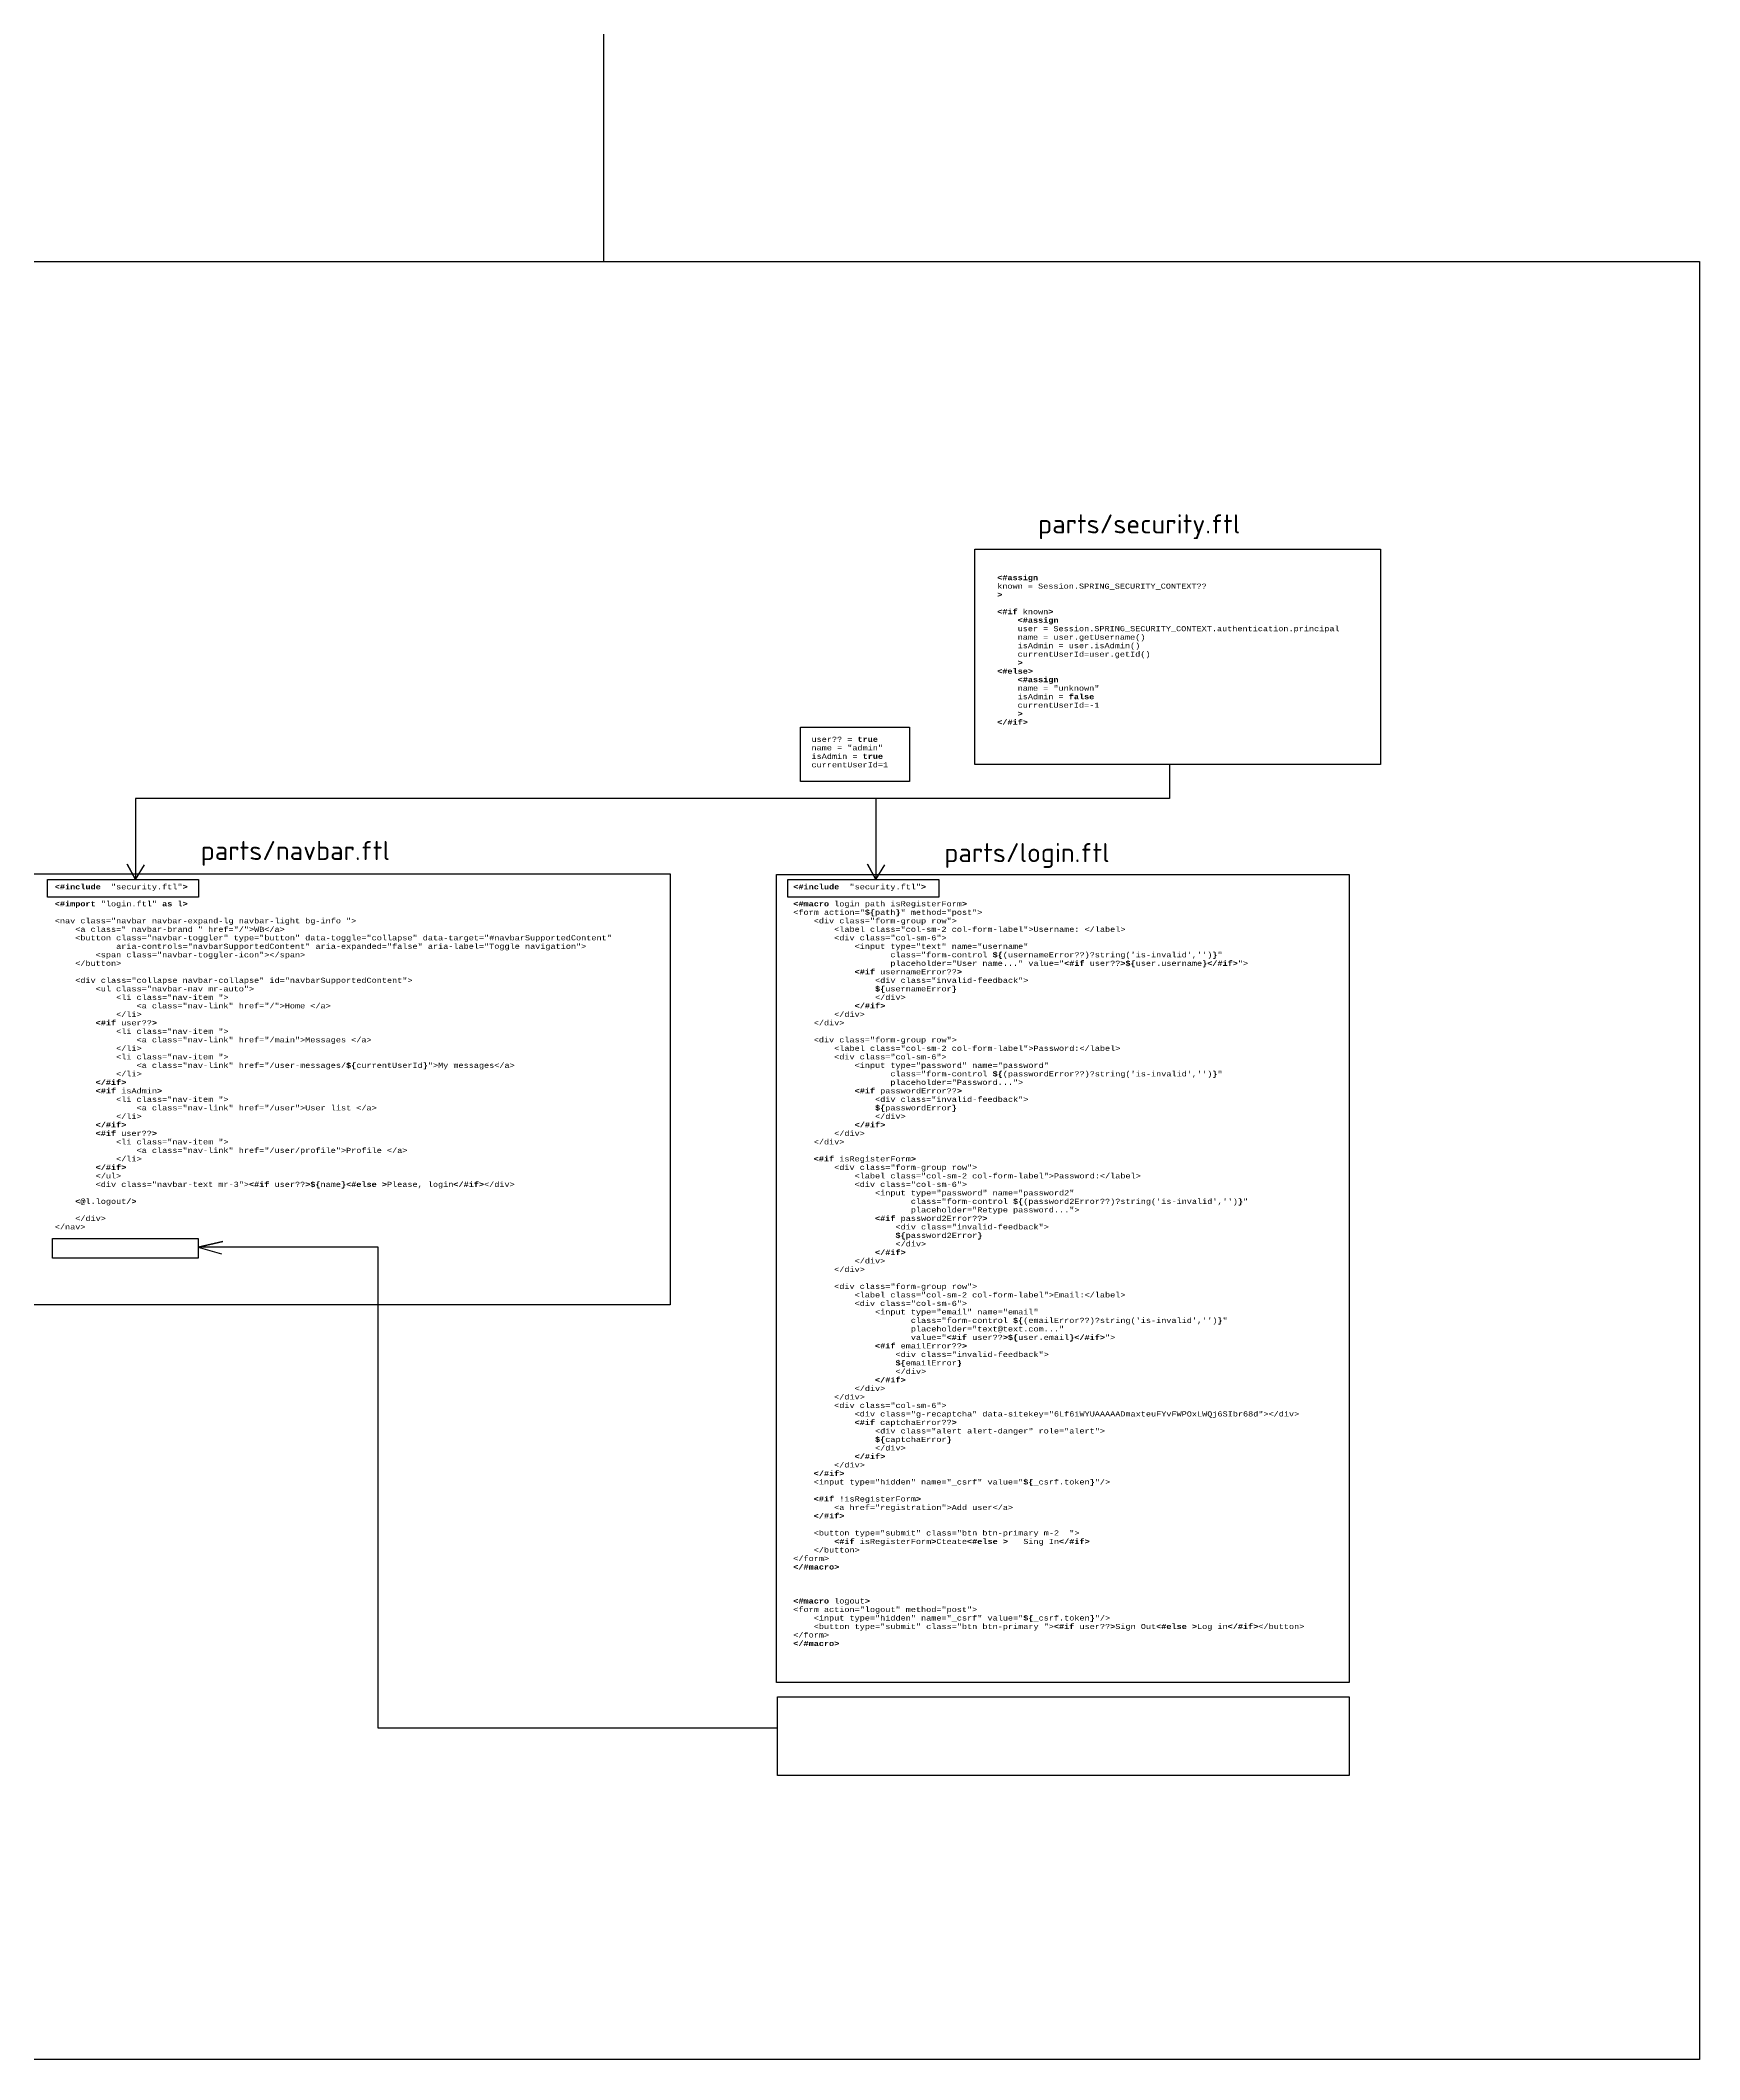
# Model space of a CAD drawing. Header units: millimetres. Extents: x 4539 to 8258, y 1617 to 3785.
# Drawn here: x 5964 to 6574, y 1617 to 2359 of the extents above; entities that cross this region are included whole.
import ezdxf

# ---------------------------------------------------------------- set-up
doc = ezdxf.new("R2010")
doc.units = ezdxf.units.MM
doc.styles.get("Standard").update_dxf_attribs({"font": 'arial.ttf'})

msp = doc.modelspace()

# ---------------------------------------------------------------- linework, layer by layer
at = {"color": 1, "lineweight": 30}
msp.add_lwpolyline([(6171.15, 2278), (6171.15, 2702.58), (6157.37, 2678.14), (6171.15, 2702.58), (6183, 2678.14)], dxfattribs=at)
at = {"color": 4, "lineweight": 30}
msp.add_lwpolyline([(5490.2, 2278), (6574.1, 2278), (6574.1, 1617.01), (5490.2, 1617.01)], close=True, dxfattribs=at)
at = {"color": 2, "lineweight": 30}
for points in [[(6307.62, 2172.27), (6456.76, 2172.27), (6456.76, 2093.1), (6307.62, 2093.1)], [(6243.48, 2106.91), (6283.57, 2106.91), (6283.57, 2086.88), (6243.48, 2086.88)], [(5966.63, 2050.9), (6022.18, 2050.9), (6022.18, 2044.32), (5966.63, 2044.32)], [(6238.84, 2050.9), (6294.38, 2050.9), (6294.38, 2044.32), (6238.84, 2044.32)]]:
    msp.add_lwpolyline(points, close=True, dxfattribs=at)
for points in [[(6379.13, 2093.1), (6379.13, 2080.57), (5998.97, 2080.57)], [(5998.97, 2080.57), (5998.97, 2050.9), (5995.96, 2056.45), (5998.97, 2050.9), (6002.3, 2056.18)], [(6271.18, 2080.57), (6271.18, 2050.9), (6268.16, 2056.45), (6271.18, 2050.9), (6274.51, 2056.18)]]:
    msp.add_lwpolyline(points, dxfattribs=at)
at = {"color": 1, "lineweight": 30}
msp.add_lwpolyline([(5961.39, 2052.96), (6195.58, 2052.96), (6195.58, 1894.51), (5961.39, 1894.51)], close=True, dxfattribs=at)
at = {"color": 6, "lineweight": 30}
for points in [[(6234.73, 2052.74), (6445.28, 2052.74), (6445.28, 1755.7), (6234.73, 1755.7)], [(5968.47, 1918.81), (6022.01, 1918.81), (6022.01, 1911.63), (5968.47, 1911.63)], [(6235.1, 1750.33), (6445.28, 1750.33), (6445.28, 1721.45), (6235.1, 1721.45)]]:
    msp.add_lwpolyline(points, close=True, dxfattribs=at)
msp.add_lwpolyline([(6235.1, 1738.83), (6088.22, 1738.83), (6088.22, 1915.67), (6088.22, 1915.67), (6088.22, 1915.67), (6022.01, 1915.67), (6031.11, 1917.76), (6022.01, 1915.67), (6030.58, 1913.18)], dxfattribs=at)

# ---------------------------------------------------------------- texts
at = {"attachment_point": 1}
for s, width, insert, char_height in [('{\\fISOCPEUR|b0|i0|c0|p34;parts/security.ftl}', 101.5882, (6330.85, 2185.08), 7), ('{\\fCourier New|b1|i0|c204|p49;\\H0.75x;\\C23;\\c3307724;<#assign^J\\fCourier New|b0|i0|c204|p49;\\C9;\\c13023145;known = Session.SPRING_SECURITY_CONTEXT\\C153;\\c12293992;??^J\\fCourier New|b1|i0|c204|p49;\\C23;\\c3307724;>^J^J<#if \\fCourier New|b0|i0|c204|p49;\\C9;\\c13023145;known\\fCourier New|b1|i0|c204|p49;\\C23;\\c3307724;>^J    <#assign^J    \\fCourier New|b0|i0|c204|p49;\\C9;\\c13023145;user = Session.SPRING_SECURITY_CONTEXT.authentication.principal^J    name = user.getUsername()^J    isAdmin = user.isAdmin()^J    currentUserId=user.getId()^J    \\fCourier New|b1|i0|c204|p49;\\C23;\\c3307724;>^J<#else>^J    <#assign^J    \\fCourier New|b0|i0|c204|p49;\\C9;\\c13023145;name = \\C75;\\c5867370;"unknown"^J    \\C9;\\c13023145;isAdmin = \\fCourier New|b1|i0|c204|p49;\\C23;\\c3307724;false^J    \\fCourier New|b0|i0|c204|p49;\\C9;\\c13023145;currentUserId=-\\C153;\\c12293992;1^J    \\fCourier New|b1|i0|c204|p49;\\C23;\\c3307724;>^J</#if>}', 143.1692, (6315.83, 2162.76), 2.5), ('{\\fCourier New|b1|i0|c204|p49;\\H0.75x;\\C23;\\c3307724;    \\fCourier New|b0|i0|c204|p49;\\C9;\\c13023145;user\\fCourier New|b0|i0|c0|p49;??\\fCourier New|b0|i0|c204|p49; = \\fCourier New|b1|i0|c0|p49;\\C23;\\c3307724;true\\fCourier New|b0|i0|c0|p49;\\C9;\\c13023145;\\P\\fCourier New|b1|i0|c204|p49;\\C23;\\c3307724;    \\fCourier New|b0|i0|c204|p49;\\C9;\\c13023145;name = \\C75;\\c5867370;"\\fCourier New|b0|i0|c0|p49;admin\\fCourier New|b0|i0|c204|p49;"^J    \\C9;\\c13023145;isAdmin = \\fCourier New|b1|i0|c0|p49;\\C23;\\c3307724;true\\fCourier New|b1|i0|c204|p49;^J    \\fCourier New|b0|i0|c204|p49;\\C9;\\c13023145;currentUserId=\\C153;\\c12293992;1}', 48.321, (6240.02, 2103.33), 2.5), ('{\\fISOCPEUR|b0|i0|c0|p34;parts/navbar.ftl}', 101.5882, (6022.95, 2065), 7), ('{\\fISOCPEUR|b0|i0|c0|p34;parts/login.ftl}', 101.5882, (6296.37, 2064.23), 7), ('{\\fCourier New|b1|i0|c204|p49;\\H0.75x;\\C23;\\c3307724;<#include  \\fCourier New|b0|i0|c204|p49;\\C75;\\c5867370;"security.ftl"\\fCourier New|b1|i0|c204|p49;\\C23;\\c3307724;>\\fCourier New|b1|i0|c0|p49;\\P\\fCourier New|b1|i0|c204|p49;^J<#import \\fCourier New|b0|i0|c204|p49;\\C75;\\c5867370;"login.ftl" \\fCourier New|b1|i0|c204|p49;\\C23;\\c3307724;as \\fCourier New|b0|i0|c204|p49;\\C9;\\c13023145;l\\fCourier New|b1|i0|c204|p49;\\C23;\\c3307724;>^J^J\\fCourier New|b0|i0|c204|p49;\\C43;\\c6995944;<nav \\C9;\\c12237498;class=\\C73;\\c6406821;"navbar navbar-expand-lg navbar-light bg-info "\\C43;\\c6995944;>^J    <a \\C9;\\c12237498;class=\\C73;\\c6406821;" navbar-brand " \\C9;\\c12237498;href=\\C73;\\c6406821;"/"\\C43;\\c6995944;>\\C9;\\c13023145;WB\\C43;\\c6995944;</a>^J    <button \\C9;\\c12237498;class=\\C73;\\c6406821;"navbar-toggler" \\C9;\\c12237498;type=\\C73;\\c6406821;"button" \\C9;\\c12237498;data-toggle=\\C73;\\c6406821;"collapse" \\C9;\\c12237498;data-target=\\C73;\\c6406821;"#navbarSupportedContent"^J            \\C9;\\c12237498;aria-controls=\\C73;\\c6406821;"navbarSupportedContent" \\C9;\\c12237498;aria-expanded=\\C73;\\c6406821;"false" \\C9;\\c12237498;aria-label=\\C73;\\c6406821;"Toggle navigation"\\C43;\\c6995944;>^J        <span \\C9;\\c12237498;class=\\C73;\\c6406821;"navbar-toggler-icon"\\C43;\\c6995944;></span>^J    </button>^J^J    <div \\C9;\\c12237498;class=\\C73;\\c6406821;"collapse navbar-collapse" \\C9;\\c12237498;id=\\C73;\\c6406821;"navbarSupportedContent"\\C43;\\c6995944;>^J        <ul \\C9;\\c12237498;class=\\C73;\\c6406821;"navbar-nav mr-auto"\\C43;\\c6995944;>^J            <li \\C9;\\c12237498;class=\\C73;\\c6406821;"nav-item "\\C43;\\c6995944;>^J                <a \\C9;\\c12237498;class=\\C73;\\c6406821;"nav-link" \\C9;\\c12237498;href=\\C73;\\c6406821;"/"\\C43;\\c6995944;>\\C9;\\c13023145;Home \\C43;\\c6995944;</a>^J            </li>^J        \\fCourier New|b1|i0|c204|p49;\\C23;\\c3307724;<#if \\fCourier New|b0|i0|c204|p49;\\C9;\\c13023145;user\\C153;\\c12293992;??\\fCourier New|b1|i0|c204|p49;\\C23;\\c3307724;>^J            \\fCourier New|b0|i0|c204|p49;\\C43;\\c6995944;<li \\C9;\\c12237498;class=\\C73;\\c6406821;"nav-item "\\C43;\\c6995944;>^J                <a \\C9;\\c12237498;class=\\C73;\\c6406821;"nav-link" \\C9;\\c12237498;href=\\C73;\\c6406821;"/main"\\C43;\\c6995944;>\\C9;\\c13023145;Messages \\C43;\\c6995944;</a>^J            </li>^J            <li \\C9;\\c12237498;class=\\C73;\\c6406821;"nav-item "\\C43;\\c6995944;>^J                <a \\C9;\\c12237498;class=\\C73;\\c6406821;"nav-link" \\C9;\\c12237498;href=\\C73;\\c6406821;"/user-messages/\\fCourier New|b1|i0|c204|p49;\\C23;\\c3307724;$\\{\\fCourier New|b0|i0|c204|p49;\\C9;\\c13023145;currentUserId\\fCourier New|b1|i0|c204|p49;\\C23;\\c3307724;\\}\\fCourier New|b0|i0|c204|p49;\\C73;\\c6406821;"\\C43;\\c6995944;>\\C9;\\c13023145;My messages\\C43;\\c6995944;</a>^J            </li>^J        \\fCourier New|b1|i0|c204|p49;\\C23;\\c3307724;</#if>^J        <#if \\fCourier New|b0|i0|c204|p49;\\C9;\\c13023145;isAdmin\\fCourier New|b1|i0|c204|p49;\\C23;\\c3307724;>^J            \\fCourier New|b0|i0|c204|p49;\\C43;\\c6995944;<li \\C9;\\c12237498;class=\\C73;\\c6406821;"nav-item "\\C43;\\c6995944;>^J                <a \\C9;\\c12237498;class=\\C73;\\c6406821;"nav-link" \\C9;\\c12237498;href=\\C73;\\c6406821;"/user"\\C43;\\c6995944;>\\C9;\\c13023145;User list \\C43;\\c6995944;</a>^J            </li>^J        \\fCourier New|b1|i0|c204|p49;\\C23;\\c3307724;</#if>^J        <#if \\fCourier New|b0|i0|c204|p49;\\C9;\\c13023145;user\\C153;\\c12293992;??\\fCourier New|b1|i0|c204|p49;\\C23;\\c3307724;>^J            \\fCourier New|b0|i0|c204|p49;\\C43;\\c6995944;<li \\C9;\\c12237498;class=\\C73;\\c6406821;"nav-item "\\C43;\\c6995944;>^J                <a \\C9;\\c12237498;class=\\C73;\\c6406821;"nav-link" \\C9;\\c12237498;href=\\C73;\\c6406821;"/user/profile"\\C43;\\c6995944;>\\C9;\\c13023145;Profile \\C43;\\c6995944;</a>^J            </li>^J        \\fCourier New|b1|i0|c204|p49;\\C23;\\c3307724;</#if>^J        \\fCourier New|b0|i0|c204|p49;\\C43;\\c6995944;</ul>^J        <div \\C9;\\c12237498;class=\\C73;\\c6406821;"navbar-text mr-3"\\C43;\\c6995944;>\\fCourier New|b1|i0|c204|p49;\\C23;\\c3307724;<#if \\fCourier New|b0|i0|c204|p49;\\C9;\\c13023145;user\\C153;\\c12293992;??\\fCourier New|b1|i0|c204|p49;\\C23;\\c3307724;>$\\{\\fCourier New|b0|i0|c204|p49;\\C9;\\c13023145;name\\fCourier New|b1|i0|c204|p49;\\C23;\\c3307724;\\}<#else >\\fCourier New|b0|i0|c204|p49;\\C9;\\c13023145;Please, login\\fCourier New|b1|i0|c204|p49;\\C23;\\c3307724;</#if>\\fCourier New|b0|i0|c204|p49;\\C43;\\c6995944;</div>\\fCourier New|b0|i0|c0|p49;\\P\\fCourier New|b0|i0|c204|p49;^J    \\fCourier New|b1|i0|c204|p49;\\C23;\\c3307724;<@\\fCourier New|b0|i0|c204|p49;\\C9;\\c13023145;l.logout\\fCourier New|b1|i0|c204|p49;\\C23;\\c3307724;/>\\fCourier New|b1|i0|c0|p49;\\P\\fCourier New|b1|i0|c204|p49;^J    \\fCourier New|b0|i0|c204|p49;\\C43;\\c6995944;</div>^J</nav>}', 268.3818, (5969.31, 2049.11), 2.5), ('{\\fCourier New|b1|i0|c204|p49;\\H0.75x;\\C23;\\c3307724;<#include  \\fCourier New|b0|i0|c204|p49;\\C75;\\c5867370;"security.ftl"\\fCourier New|b1|i0|c204|p49;\\C23;\\c3307724;>\\fCourier New|b1|i0|c0|p49;\\P\\P\\fCourier New|b1|i0|c204|p49;<#macro \\fCourier New|b0|i0|c204|p49;\\C9;\\c13023145;login path isRegisterForm\\fCourier New|b1|i0|c204|p49;\\C23;\\c3307724;>^J\\fCourier New|b0|i0|c204|p49;\\C43;\\c6995944;<form \\C9;\\c12237498;action=\\C73;\\c6406821;"\\fCourier New|b1|i0|c204|p49;\\C23;\\c3307724;$\\{\\fCourier New|b0|i0|c204|p49;\\C9;\\c13023145;path\\fCourier New|b1|i0|c204|p49;\\C23;\\c3307724;\\}\\fCourier New|b0|i0|c204|p49;\\C73;\\c6406821;" \\C9;\\c12237498;method=\\C73;\\c6406821;"post"\\C43;\\c6995944;>^J    <div \\C9;\\c12237498;class=\\C73;\\c6406821;"form-group row"\\C43;\\c6995944;>^J        <label \\C9;\\c12237498;class=\\C73;\\c6406821;"col-sm-2 col-form-label"\\C43;\\c6995944;>\\C9;\\c13023145;Username: \\C43;\\c6995944;</label>^J        <div \\C9;\\c12237498;class=\\C73;\\c6406821;"col-sm-6"\\C43;\\c6995944;>^J            <input \\C9;\\c12237498;type=\\C73;\\c6406821;"text" \\C9;\\c12237498;name=\\C73;\\c6406821;"username"^J                   \\C9;\\c12237498;class=\\C73;\\c6406821;"form-control \\fCourier New|b1|i0|c204|p49;\\C23;\\c3307724;$\\{\\fCourier New|b0|i0|c204|p49;\\C9;\\c13023145;(usernameError\\C153;\\c12293992;??\\C9;\\c13023145;)\\C153;\\c12293992;?\\C9;\\c13023145;string(\\C75;\\c5867370;\'is-invalid\'\\C23;\\c3307724;,\\C75;\\c5867370;\'\'\\C9;\\c13023145;)\\fCourier New|b1|i0|c204|p49;\\C23;\\c3307724;\\}\\fCourier New|b0|i0|c204|p49;\\C73;\\c6406821;"^J                   \\C9;\\c12237498;placeholder=\\C73;\\c6406821;"User name..." \\C9;\\c12237498;value=\\C73;\\c6406821;"\\fCourier New|b1|i0|c204|p49;\\C23;\\c3307724;<#if \\fCourier New|b0|i0|c204|p49;\\C9;\\c13023145;user\\C153;\\c12293992;??\\fCourier New|b1|i0|c204|p49;\\C23;\\c3307724;>$\\{\\fCourier New|b0|i0|c204|p49;\\C9;\\c13023145;user.username\\fCourier New|b1|i0|c204|p49;\\C23;\\c3307724;\\}</#if>\\fCourier New|b0|i0|c204|p49;\\C73;\\c6406821;"\\C43;\\c6995944;>^J            \\fCourier New|b1|i0|c204|p49;\\C23;\\c3307724;<#if \\fCourier New|b0|i0|c204|p49;\\C9;\\c13023145;usernameError\\C153;\\c12293992;??\\fCourier New|b1|i0|c204|p49;\\C23;\\c3307724;>^J                \\fCourier New|b0|i0|c204|p49;\\C43;\\c6995944;<div \\C9;\\c12237498;class=\\C73;\\c6406821;"invalid-feedback"\\C43;\\c6995944;>^J                \\fCourier New|b1|i0|c204|p49;\\C23;\\c3307724;$\\{\\fCourier New|b0|i0|c204|p49;\\C9;\\c13023145;usernameError\\fCourier New|b1|i0|c204|p49;\\C23;\\c3307724;\\}^J                \\fCourier New|b0|i0|c204|p49;\\C43;\\c6995944;</div>^J            \\fCourier New|b1|i0|c204|p49;\\C23;\\c3307724;</#if>^J        \\fCourier New|b0|i0|c204|p49;\\C43;\\c6995944;</div>^J    </div>^J^J    <div \\C9;\\c12237498;class=\\C73;\\c6406821;"form-group row"\\C43;\\c6995944;>^J        <label \\C9;\\c12237498;class=\\C73;\\c6406821;"col-sm-2 col-form-label"\\C43;\\c6995944;>\\C9;\\c13023145;Password:\\C43;\\c6995944;</label>^J        <div \\C9;\\c12237498;class=\\C73;\\c6406821;"col-sm-6"\\C43;\\c6995944;>^J            <input \\C9;\\c12237498;type=\\C73;\\c6406821;"password" \\C9;\\c12237498;name=\\C73;\\c6406821;"password"^J                   \\C9;\\c12237498;class=\\C73;\\c6406821;"form-control \\fCourier New|b1|i0|c204|p49;\\C23;\\c3307724;$\\{\\fCourier New|b0|i0|c204|p49;\\C9;\\c13023145;(passwordError\\C153;\\c12293992;??\\C9;\\c13023145;)\\C153;\\c12293992;?\\C9;\\c13023145;string(\\C75;\\c5867370;\'is-invalid\'\\C23;\\c3307724;,\\C75;\\c5867370;\'\'\\C9;\\c13023145;)\\fCourier New|b1|i0|c204|p49;\\C23;\\c3307724;\\}\\fCourier New|b0|i0|c204|p49;\\C73;\\c6406821;"^J                   \\C9;\\c12237498;placeholder=\\C73;\\c6406821;"Password..."\\C43;\\c6995944;>^J            \\fCourier New|b1|i0|c204|p49;\\C23;\\c3307724;<#if \\fCourier New|b0|i0|c204|p49;\\C9;\\c13023145;passwordError\\C153;\\c12293992;??\\fCourier New|b1|i0|c204|p49;\\C23;\\c3307724;>^J                \\fCourier New|b0|i0|c204|p49;\\C43;\\c6995944;<div \\C9;\\c12237498;class=\\C73;\\c6406821;"invalid-feedback"\\C43;\\c6995944;>^J                \\fCourier New|b1|i0|c204|p49;\\C23;\\c3307724;$\\{\\fCourier New|b0|i0|c204|p49;\\C9;\\c13023145;passwordError\\fCourier New|b1|i0|c204|p49;\\C23;\\c3307724;\\}^J                \\fCourier New|b0|i0|c204|p49;\\C43;\\c6995944;</div>^J            \\fCourier New|b1|i0|c204|p49;\\C23;\\c3307724;</#if>^J        \\fCourier New|b0|i0|c204|p49;\\C43;\\c6995944;</div>^J    </div>^J^J    \\fCourier New|b1|i0|c204|p49;\\C23;\\c3307724;<#if \\fCourier New|b0|i0|c204|p49;\\C9;\\c13023145;isRegisterForm\\fCourier New|b1|i0|c204|p49;\\C23;\\c3307724;>^J        \\fCourier New|b0|i0|c204|p49;\\C43;\\c6995944;<div \\C9;\\c12237498;class=\\C73;\\c6406821;"form-group row"\\C43;\\c6995944;>^J            <label \\C9;\\c12237498;class=\\C73;\\c6406821;"col-sm-2 col-form-label"\\C43;\\c6995944;>\\C9;\\c13023145;Password:\\C43;\\c6995944;</label>^J            <div \\C9;\\c12237498;class=\\C73;\\c6406821;"col-sm-6"\\C43;\\c6995944;>^J                <input \\C9;\\c12237498;type=\\C73;\\c6406821;"password" \\C9;\\c12237498;name=\\C73;\\c6406821;"password2"^J                       \\C9;\\c12237498;class=\\C73;\\c6406821;"form-control \\fCourier New|b1|i0|c204|p49;\\C23;\\c3307724;$\\{\\fCourier New|b0|i0|c204|p49;\\C9;\\c13023145;(password2Error\\C153;\\c12293992;??\\C9;\\c13023145;)\\C153;\\c12293992;?\\C9;\\c13023145;string(\\C75;\\c5867370;\'is-invalid\'\\C23;\\c3307724;,\\C75;\\c5867370;\'\'\\C9;\\c13023145;)\\fCourier New|b1|i0|c204|p49;\\C23;\\c3307724;\\}\\fCourier New|b0|i0|c204|p49;\\C73;\\c6406821;"^J                       \\C9;\\c12237498;placeholder=\\C73;\\c6406821;"Retype password..."\\C43;\\c6995944;>^J                \\fCourier New|b1|i0|c204|p49;\\C23;\\c3307724;<#if \\fCourier New|b0|i0|c204|p49;\\C9;\\c13023145;password2Error\\C153;\\c12293992;??\\fCourier New|b1|i0|c204|p49;\\C23;\\c3307724;>^J                    \\fCourier New|b0|i0|c204|p49;\\C43;\\c6995944;<div \\C9;\\c12237498;class=\\C73;\\c6406821;"invalid-feedback"\\C43;\\c6995944;>^J                    \\fCourier New|b1|i0|c204|p49;\\C23;\\c3307724;$\\{\\fCourier New|b0|i0|c204|p49;\\C9;\\c13023145;password2Error\\fCourier New|b1|i0|c204|p49;\\C23;\\c3307724;\\}^J                    \\fCourier New|b0|i0|c204|p49;\\C43;\\c6995944;</div>^J                \\fCourier New|b1|i0|c204|p49;\\C23;\\c3307724;</#if>^J            \\fCourier New|b0|i0|c204|p49;\\C43;\\c6995944;</div>^J        </div>^J^J        <div \\C9;\\c12237498;class=\\C73;\\c6406821;"form-group row"\\C43;\\c6995944;>^J            <label \\C9;\\c12237498;class=\\C73;\\c6406821;"col-sm-2 col-form-label"\\C43;\\c6995944;>\\C9;\\c13023145;Email:\\C43;\\c6995944;</label>^J            <div \\C9;\\c12237498;class=\\C73;\\c6406821;"col-sm-6"\\C43;\\c6995944;>^J                <input \\C9;\\c12237498;type=\\C73;\\c6406821;"email" \\C9;\\c12237498;name=\\C73;\\c6406821;"email"^J                       \\C9;\\c12237498;class=\\C73;\\c6406821;"form-control \\fCourier New|b1|i0|c204|p49;\\C23;\\c3307724;$\\{\\fCourier New|b0|i0|c204|p49;\\C9;\\c13023145;(emailError\\C153;\\c12293992;??\\C9;\\c13023145;)\\C153;\\c12293992;?\\C9;\\c13023145;string(\\C75;\\c5867370;\'is-invalid\'\\C23;\\c3307724;,\\C75;\\c5867370;\'\'\\C9;\\c13023145;)\\fCourier New|b1|i0|c204|p49;\\C23;\\c3307724;\\}\\fCourier New|b0|i0|c204|p49;\\C73;\\c6406821;"^J                       \\C9;\\c12237498;placeholder=\\C73;\\c6406821;"text@text.com..."^J                       \\C9;\\c12237498;value=\\C73;\\c6406821;"\\fCourier New|b1|i0|c204|p49;\\C23;\\c3307724;<#if \\fCourier New|b0|i0|c204|p49;\\C9;\\c13023145;user\\C153;\\c12293992;??\\fCourier New|b1|i0|c204|p49;\\C23;\\c3307724;>$\\{\\fCourier New|b0|i0|c204|p49;\\C9;\\c13023145;user.email\\fCourier New|b1|i0|c204|p49;\\C23;\\c3307724;\\}</#if>\\fCourier New|b0|i0|c204|p49;\\C73;\\c6406821;"\\C43;\\c6995944;>^J                \\fCourier New|b1|i0|c204|p49;\\C23;\\c3307724;<#if \\fCourier New|b0|i0|c204|p49;\\C9;\\c13023145;emailError\\C153;\\c12293992;??\\fCourier New|b1|i0|c204|p49;\\C23;\\c3307724;>^J                    \\fCourier New|b0|i0|c204|p49;\\C43;\\c6995944;<div \\C9;\\c12237498;class=\\C73;\\c6406821;"invalid-feedback"\\C43;\\c6995944;>^J                    \\fCourier New|b1|i0|c204|p49;\\C23;\\c3307724;$\\{\\fCourier New|b0|i0|c204|p49;\\C9;\\c13023145;emailError\\fCourier New|b1|i0|c204|p49;\\C23;\\c3307724;\\}^J                    \\fCourier New|b0|i0|c204|p49;\\C43;\\c6995944;</div>^J                \\fCourier New|b1|i0|c204|p49;\\C23;\\c3307724;</#if>^J            \\fCourier New|b0|i0|c204|p49;\\C43;\\c6995944;</div>^J        </div>^J        <div \\C9;\\c12237498;class=\\C73;\\c6406821;"col-sm-6"\\C43;\\c6995944;>^J            <div \\C9;\\c12237498;class=\\C73;\\c6406821;"g-recaptcha" \\C9;\\c12237498;data-sitekey=\\C73;\\c6406821;"6Lf6iWYUAAAAADmaxteuFYvFWPOxLWQj6SIbr68d"\\C43;\\c6995944;></div>^J            \\fCourier New|b1|i0|c204|p49;\\C23;\\c3307724;<#if \\fCourier New|b0|i0|c204|p49;\\C9;\\c13023145;captchaError\\C153;\\c12293992;??\\fCourier New|b1|i0|c204|p49;\\C23;\\c3307724;>^J                \\fCourier New|b0|i0|c204|p49;\\C43;\\c6995944;<div \\C9;\\c12237498;class=\\C73;\\c6406821;"alert alert-danger" \\C9;\\c12237498;role=\\C73;\\c6406821;"alert"\\C43;\\c6995944;>^J                \\fCourier New|b1|i0|c204|p49;\\C23;\\c3307724;$\\{\\fCourier New|b0|i0|c204|p49;\\C9;\\c13023145;captchaError\\fCourier New|b1|i0|c204|p49;\\C23;\\c3307724;\\}^J                \\fCourier New|b0|i0|c204|p49;\\C43;\\c6995944;</div>^J            \\fCourier New|b1|i0|c204|p49;\\C23;\\c3307724;</#if>^J        \\fCourier New|b0|i0|c204|p49;\\C43;\\c6995944;</div>^J    \\fCourier New|b1|i0|c204|p49;\\C23;\\c3307724;</#if>^J    \\fCourier New|b0|i0|c204|p49;\\C43;\\c6995944;<input \\C9;\\c12237498;type=\\C73;\\c6406821;"hidden" \\C9;\\c12237498;name=\\C73;\\c6406821;"_csrf" \\C9;\\c12237498;value=\\C73;\\c6406821;"\\fCourier New|b1|i0|c204|p49;\\C23;\\c3307724;$\\{\\fCourier New|b0|i0|c204|p49;\\C9;\\c13023145;_csrf.token\\fCourier New|b1|i0|c204|p49;\\C23;\\c3307724;\\}\\fCourier New|b0|i0|c204|p49;\\C73;\\c6406821;"\\C43;\\c6995944;/>^J^J    \\fCourier New|b1|i0|c204|p49;\\C23;\\c3307724;<#if \\fCourier New|b0|i0|c204|p49;\\C153;\\c12293992;!\\C9;\\c13023145;isRegisterForm\\fCourier New|b1|i0|c204|p49;\\C23;\\c3307724;>^J        \\fCourier New|b0|i0|c204|p49;\\C43;\\c6995944;<a \\C9;\\c12237498;href=\\C73;\\c6406821;"registration"\\C43;\\c6995944;>\\C9;\\c13023145;Add user\\C43;\\c6995944;</a>^J    \\fCourier New|b1|i0|c204|p49;\\C23;\\c3307724;</#if>^J^J    \\fCourier New|b0|i0|c204|p49;\\C43;\\c6995944;<button \\C9;\\c12237498;type=\\C73;\\c6406821;"submit" \\C9;\\c12237498;class=\\C73;\\c6406821;"btn btn-primary m-2  "\\C43;\\c6995944;>^J        \\fCourier New|b1|i0|c204|p49;\\C23;\\c3307724;<#if \\fCourier New|b0|i0|c204|p49;\\C9;\\c13023145;isRegisterForm\\fCourier New|b1|i0|c204|p49;\\C23;\\c3307724;>\\fCourier New|b0|i0|c204|p49;\\C9;\\c13023145;Cteate\\fCourier New|b1|i0|c204|p49;\\C23;\\c3307724;<#else >   \\fCourier New|b0|i0|c204|p49;\\C9;\\c13023145;Sing In\\fCourier New|b1|i0|c204|p49;\\C23;\\c3307724;</#if>^J    \\fCourier New|b0|i0|c204|p49;\\C43;\\c6995944;</button>^J</form>^J\\fCourier New|b1|i0|c204|p49;\\C23;\\c3307724;</#macro>\\fCourier New|b1|i0|c0|p49;\\P\\P\\fCourier New|b1|i0|c204|p49;^J^J<#macro \\fCourier New|b0|i0|c204|p49;\\C9;\\c13023145;logout\\fCourier New|b1|i0|c204|p49;\\C23;\\c3307724;>^J\\fCourier New|b0|i0|c204|p49;\\C43;\\c6995944;<form \\C9;\\c12237498;action=\\C73;\\c6406821;"logout" \\C9;\\c12237498;method=\\C73;\\c6406821;"post"\\C43;\\c6995944;>^J    <input \\C9;\\c12237498;type=\\C73;\\c6406821;"hidden" \\C9;\\c12237498;name=\\C73;\\c6406821;"_csrf" \\C9;\\c12237498;value=\\C73;\\c6406821;"\\fCourier New|b1|i0|c204|p49;\\C23;\\c3307724;$\\{\\fCourier New|b0|i0|c204|p49;\\C9;\\c13023145;_csrf.token\\fCourier New|b1|i0|c204|p49;\\C23;\\c3307724;\\}\\fCourier New|b0|i0|c204|p49;\\C73;\\c6406821;"\\C43;\\c6995944;/>^J    <button \\C9;\\c12237498;type=\\C73;\\c6406821;"submit" \\C9;\\c12237498;class=\\C73;\\c6406821;"btn btn-primary "\\C43;\\c6995944;>\\fCourier New|b1|i0|c204|p49;\\C23;\\c3307724;<#if \\fCourier New|b0|i0|c204|p49;\\C9;\\c13023145;user\\C153;\\c12293992;??\\fCourier New|b1|i0|c204|p49;\\C23;\\c3307724;>\\fCourier New|b0|i0|c204|p49;\\C9;\\c13023145;Sign Out\\fCourier New|b1|i0|c204|p49;\\C23;\\c3307724;<#else >\\fCourier New|b0|i0|c204|p49;\\C9;\\c13023145;Log in\\fCourier New|b1|i0|c204|p49;\\C23;\\c3307724;</#if>\\fCourier New|b0|i0|c204|p49;\\C43;\\c6995944;</button>^J</form>^J\\fCourier New|b1|i0|c204|p49;\\C23;\\c3307724;</#macro>}', 231.4685, (6240.85, 2049.11), 2.5)]:
    msp.add_mtext_dynamic_manual_height_columns(s, width=width, gutter_width=12.5, heights=[0], dxfattribs=dict(at, insert=insert, char_height=char_height))

doc.saveas('drawing.dxf')
